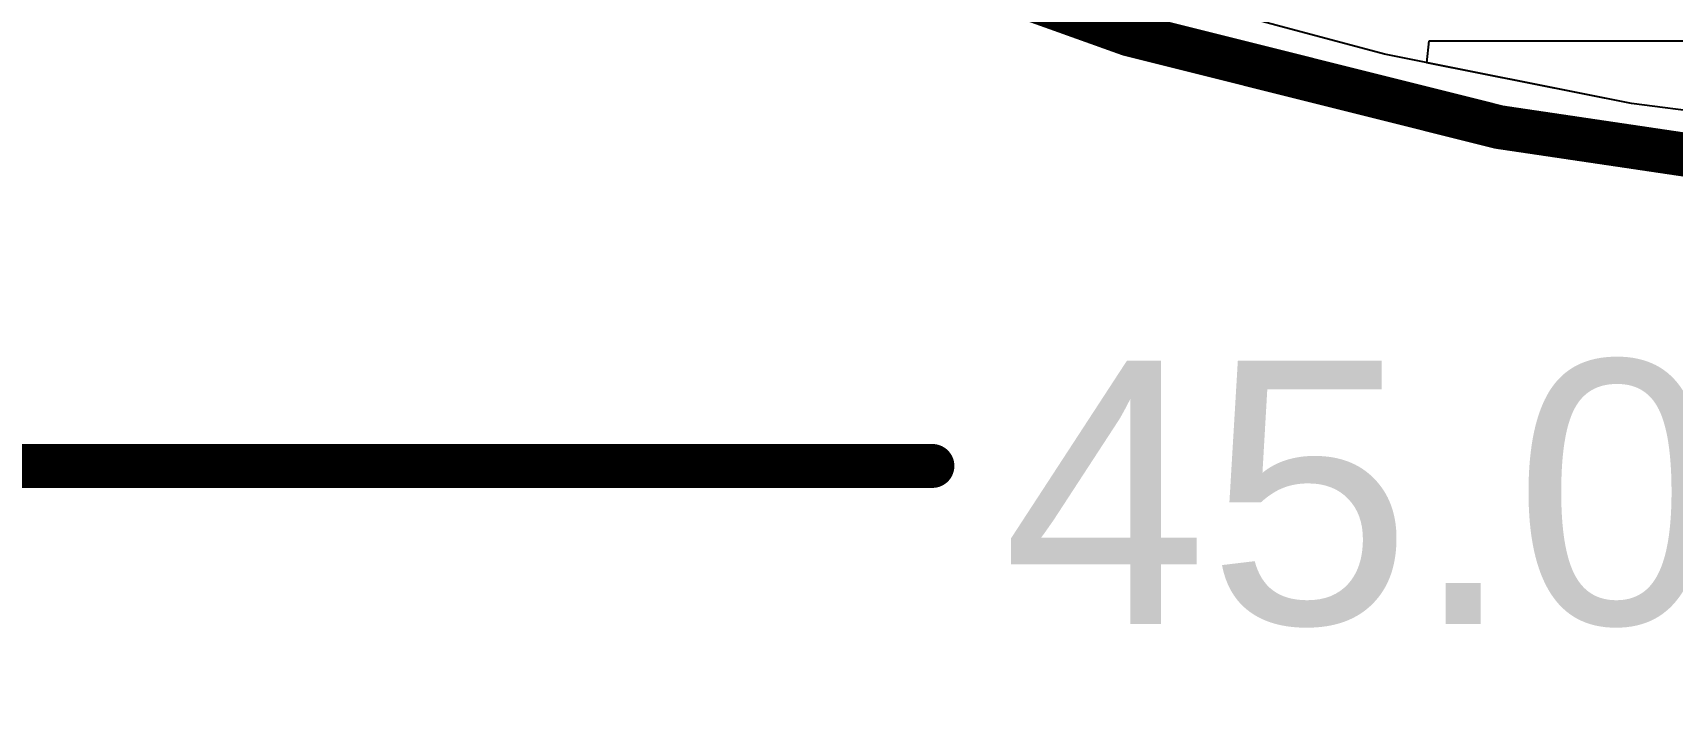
# Model space of a CAD drawing. Header units: inches. Extents: x -8 to 384, y -12 to 64.
# Drawn here: x 2.16 to 11.65, y -12.04 to -8.16 of the extents above; entities that cross this region are included whole.
import ezdxf

# ---------------------------------------------------------------- set-up
doc = ezdxf.new("R2010")
doc.units = ezdxf.units.IN
for name, color, linetype in [('Board_outline', 216, 'Continuous'), ('Bottom Layer', 5, 'Continuous'), ('Dimension', 6, 'Continuous'), ('Top Layer', 1, 'Continuous')]:
    doc.layers.add(name, color=color, linetype=linetype)
doc.styles.add('Arial', font='', dxfattribs={"height": 0.2})
doc.styles.get('Arial').set_extended_font_data('Arial')

msp = doc.modelspace()

# ---------------------------------------------------------------- linework, layer by layer
at = {"layer": 'Board_outline'}
msp.add_lwpolyline([(37.5368, 13.3604, 0.254, 0.254, 1), (-7.4632, 13.3604, 0.254, 0.254, 1)], format="xyseb", close=True, dxfattribs=at)
at = {"layer": 'Bottom Layer'}
for p, q in [((10.2292, -8.3347), (10.2417, -8.2077)), ((10.2417, -8.2077), (14.6812, -8.2077)), ((11.4119, -8.5699), (10.2292, -8.3347)), ((12.8556, -8.76), (11.4119, -8.5699))]:
    msp.add_line(p, q, dxfattribs=at)
at = {"layer": 'Dimension'}
msp.add_lwpolyline([(-7.4632, -10.668, 0.254, 0.254, 0), (7.3682, -10.668, 0.254, 0.254, 0)], format="xyseb", dxfattribs=at)
msp.add_lwpolyline([(7.3047, -10.668, 0.127, 0.127, 1), (7.4317, -10.668, 0.127, 0.127, 1)], format="xyseb", close=True, dxfattribs=at)
at = {"layer": 'Top Layer'}
for p, q in [((9.9837, -8.2858), (8.5771, -7.9089)), ((11.4119, -8.5699), (9.9837, -8.2858)), ((12.8556, -8.76), (11.4119, -8.5699))]:
    msp.add_line(p, q, dxfattribs=at)

# ---------------------------------------------------------------- texts
at = {"layer": 'Dimension', "style": 'Arial'}
msp.add_text('45.00 (mm)', height=1.524, dxfattribs=at).set_placement((7.7746, -11.5822))

doc.saveas('drawing.dxf')
